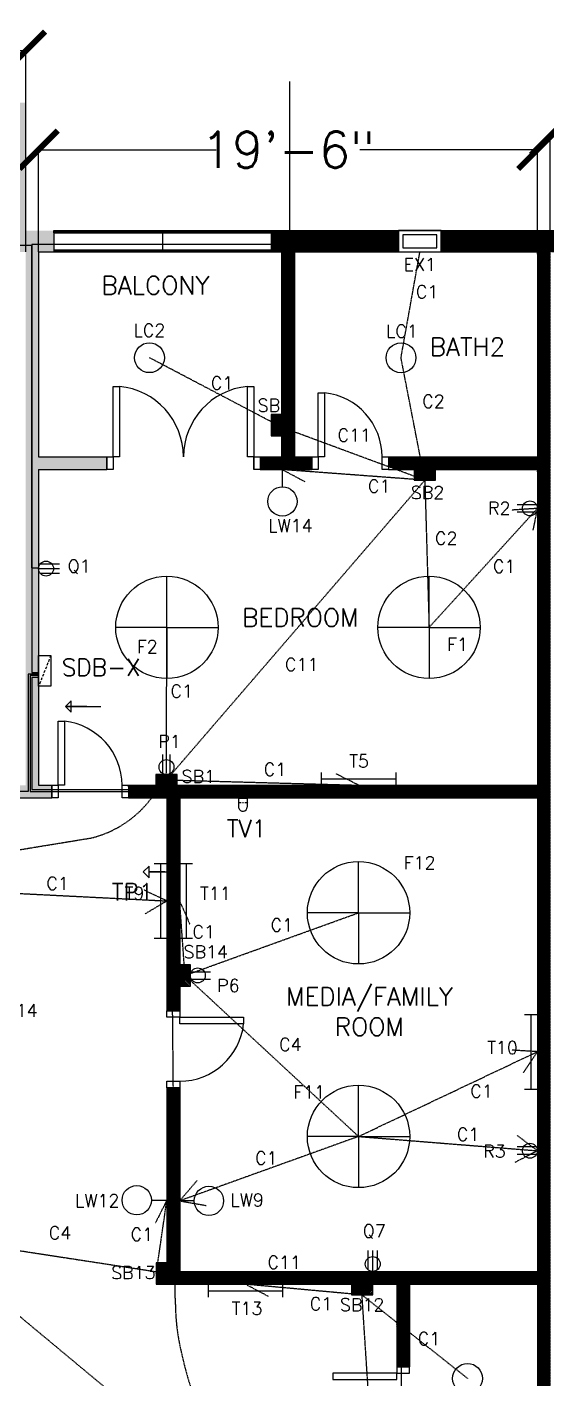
# Model space of a CAD drawing. Header units: feet. Extents: x -106 to 3106, y -822 to 214.
# Drawn here: x 311 to 555, y -498 to 136 of the extents above; entities that cross this region are included whole.
import ezdxf

# ---------------------------------------------------------------- set-up
doc = ezdxf.new("R2010")
doc.units = ezdxf.units.FT
doc.header["$MEASUREMENT"] = 0
doc.linetypes.add('HIDDEN', pattern=[0.375, 0.25, -0.125])
for name, color, linetype in [('Conduit', 170, 'HIDDEN'), ('Fan', 7, 'Continuous'), ('Hatch', 7, 'HIDDEN'), ('Power Line', 92, 'Continuous'), ('Switchboard', 7, 'Continuous'), ('Symb_TV', 7, 'Continuous'), ('Text', 10, 'Continuous'), ('Text_New', 254, 'Continuous'), ('Three Pin Sockets', 7, 'Continuous'), ('TV', 90, 'Continuous')]:
    doc.layers.add(name, color=color, linetype=linetype)
doc.styles.get("Standard").update_dxf_attribs({"font": 'simplex.shx', "height": 17})
doc.dimstyles.new('Copy of DIM-MA', dxfattribs={"dimtxt": 60, "dimasz": 18, "dimexe": 0.18, "dimexo": 0.0625, "dimgap": 0.09, "dimtad": 0, "dimtih": 1, "dimtoh": 1, "dimdec": 4, "dimzin": 0, "dimdsep": 46, "dimlunit": 4, "dimtxsty": 'Standard', "dimblk": 'ARCHTICK', "dimcen": 0, "dimadec": 0, "dimazin": 0, "dimtfac": 1, "dimtdec": 4, "dimtofl": 0, "dimtmove": 0, "dimatfit": 3, "dimfxl": 1, "dimtolj": 1, "dimtzin": 0, "dimarcsym": 0})
doc.dimstyles.new('DIM-MA', dxfattribs={"dimtxt": 17, "dimasz": 18, "dimexe": 0.18, "dimexo": 0.0625, "dimgap": 0.09, "dimtad": 0, "dimtih": 1, "dimtoh": 1, "dimdec": 4, "dimzin": 0, "dimdsep": 46, "dimlunit": 4, "dimtxsty": 'Standard', "dimblk": 'ARCHTICK', "dimcen": 0, "dimadec": 0, "dimazin": 0, "dimtfac": 1, "dimtdec": 4, "dimtofl": 0, "dimtmove": 0, "dimatfit": 3, "dimfxl": 1, "dimtolj": 1, "dimtzin": 0, "dimarcsym": 0})

# ---------------------------------------------------------------- blocks, each defined once
blk = doc.blocks.new('_ArchTick')
at = {"color": 0, "linetype": 'ByBlock', "const_width": 0.15}
blk.add_lwpolyline([(-0.5, -0.5), (0.5, 0.5)], dxfattribs=at)
blk = doc.blocks.new('*D19')
at = {"color": 0, "lineweight": -2, "transparency": 16777216}
for p, q in [((316.72, 30.17), (316.72, 78.21)), ((316.72, 78.03), (400.07, 78.03)), ((550.72, 78.03), (467.38, 78.03)), ((550.72, 30.17), (550.72, 78.21))]:
    blk.add_line(p, q, dxfattribs=at)
at = {"layer": 'Defpoints', "color": 0, "transparency": 16777216}
for p in [(316.72, 78.03), (316.72, 30.1), (550.72, 30.1)]:
    blk.add_point(p, dxfattribs=at)
at = {"color": 0, "lineweight": -2, "transparency": 16777216, "xscale": 18, "yscale": 18, "zscale": 18, "rotation": 180}
blk.add_blockref('_ArchTick', (316.72, 78.03), dxfattribs=at)
at = {"color": 0, "lineweight": -2, "transparency": 16777216, "xscale": 18, "yscale": 18, "zscale": 18}
blk.add_blockref('_ArchTick', (550.72, 78.03), dxfattribs=at)
at = {"color": 0, "transparency": 16777216, "insert": (433.72, 78.03), "char_height": 17, "attachment_point": 5}
blk.add_mtext('\\A1;19\'-6"', dxfattribs=at)
blk = doc.blocks.new('*D20')
at = {"color": 0, "lineweight": -2, "transparency": 16777216}
for p, q in [((10.72, 30.17), (10.72, 124.6)), ((10.72, 124.42), (144.48, 124.42)), ((310.72, 124.42), (176.96, 124.42)), ((310.72, 30.17), (310.72, 124.6))]:
    blk.add_line(p, q, dxfattribs=at)
at = {"layer": 'Defpoints', "color": 0, "transparency": 16777216}
for p in [(10.72, 124.42), (10.72, 30.1), (310.72, 30.1)]:
    blk.add_point(p, dxfattribs=at)
at = {"color": 0, "lineweight": -2, "transparency": 16777216, "xscale": 18, "yscale": 18, "zscale": 18, "rotation": 180}
blk.add_blockref('_ArchTick', (10.72, 124.42), dxfattribs=at)
at = {"color": 0, "lineweight": -2, "transparency": 16777216, "xscale": 18, "yscale": 18, "zscale": 18}
blk.add_blockref('_ArchTick', (310.72, 124.42), dxfattribs=at)
at = {"color": 0, "transparency": 16777216, "insert": (160.72, 124.42), "char_height": 17, "attachment_point": 5}
blk.add_mtext("\\A1;25'", dxfattribs=at)
blk = doc.blocks.new('Fan')
at = {"layer": 'Fan'}
for q in [(0, 24), (-24, 0), (24, 0), (0, -24)]:
    blk.add_line((0, 0), q, dxfattribs=at)
blk.add_circle((0, 0), 24, dxfattribs=at)
blk = doc.blocks.new('Light_12W')
at = {"layer": 'Fan'}
blk.add_circle((0, 0), 3.5, dxfattribs=at)
blk = doc.blocks.new('Light_15W')
at = {"layer": 'Fan'}
blk.add_line((0, 3.44), (0, 7.44), dxfattribs=at)
blk.add_circle((0, 0), 3.44, dxfattribs=at)
blk = doc.blocks.new('Exhaust_Fan')
for points in [[(0, 0), (10, 0), (10, 20), (0, 20)], [(2, 2), (8, 2), (8, 18), (2, 18)]]:
    blk.add_lwpolyline(points, close=True)
blk = doc.blocks.new('switchboard')
at = {"layer": 'Fan'}
blk.add_lwpolyline([(0, 0), (0, -10), (5, -10), (5, 0)], close=True, dxfattribs=at)
at = {"layer": 'Switchboard'}
for p, q in [((0.31, 0), (5, -4.67)), ((1.03, 0), (5, -3.96)), ((1.74, 0), (5, -3.26)), ((3.16, 0), (5, -1.84)), ((3.86, 0), (5, -1.14)), ((4.57, 0), (5, -0.43)), ((0, -0.38), (5, -5.38)), ((0, -1.09), (5, -6.09)), ((0, -1.79), (5, -6.79)), ((0, -2.5), (5, -7.5)), ((0, -3.21), (5, -8.21)), ((0, -3.91), (5, -8.9)), ((0, -4.62), (5, -9.58)), ((0, -5.33), (4.67, -10)), ((0, -6.04), (3.95, -10)), ((2.47, -0.03), (5, -2.55)), ((0, -6.74), (3.26, -10)), ((0, -7.45), (2.53, -9.97)), ((0, -8.16), (1.84, -10)), ((0, -8.86), (1.14, -10)), ((0, -9.57), (0.43, -10))]:
    blk.add_line(p, q, dxfattribs=at)
blk = doc.blocks.new('Tubelight')
at = {"layer": 'Fan'}
for p, q in [((0, 0), (6, 0)), ((3, 0), (3, -35)), ((0, -35), (6, -35))]:
    blk.add_line(p, q, dxfattribs=at)
blk = doc.blocks.new('Socket P')
at = {"layer": 'Switchboard'}
for p, q in [((-1.76, 0.47), (-1.76, 9.47)), ((1.76, 0.47), (1.76, 9.47))]:
    blk.add_line(p, q, dxfattribs=at)
blk.add_circle((0, 3.5), 3.5, dxfattribs=at)
blk = doc.blocks.new('Socket Q')
at = {"layer": 'Switchboard'}
for p, q in [((-2.18, 0.76), (-2.18, 9.76)), ((0, 0), (0, 9.76)), ((2.18, 0.76), (2.18, 9.76))]:
    blk.add_line(p, q, dxfattribs=at)
blk.add_circle((0, 3.5), 3.5, dxfattribs=at)
blk = doc.blocks.new('Socket R')
at = {"layer": 'Switchboard'}
for p, q in [((-1.76, 0.47), (-1.76, 9.47)), ((1.76, 0.47), (1.76, 9.47))]:
    blk.add_line(p, q, dxfattribs=at)
blk.add_circle((0, 3.5), 3.5, dxfattribs=at)
blk = doc.blocks.new('*D59')
at = {"color": 0, "lineweight": -2, "transparency": 16777216}
for p, q in [((556.72, 30.17), (556.72, 84.81)), ((556.72, 84.63), (633.56, 84.63)), ((790.72, 84.63), (713.89, 84.63)), ((790.72, 30.17), (790.72, 84.81))]:
    blk.add_line(p, q, dxfattribs=at)
at = {"layer": 'Defpoints', "color": 0, "transparency": 16777216}
for p in [(556.72, 84.63), (556.72, 30.1), (790.72, 30.1)]:
    blk.add_point(p, dxfattribs=at)
at = {"color": 0, "lineweight": -2, "transparency": 16777216, "xscale": 18, "yscale": 18, "zscale": 18, "rotation": 180}
blk.add_blockref('_ArchTick', (556.72, 84.63), dxfattribs=at)
at = {"color": 0, "lineweight": -2, "transparency": 16777216, "xscale": 18, "yscale": 18, "zscale": 18}
blk.add_blockref('_ArchTick', (790.72, 84.63), dxfattribs=at)
at = {"color": 0, "transparency": 16777216, "insert": (673.72, 84.63), "char_height": 17, "attachment_point": 5}
blk.add_mtext('\\A1;19\'-6"', dxfattribs=at)

msp = doc.modelspace()

# ---------------------------------------------------------------- hatches: boundary and pattern name
at = {"layer": 'Hatch'}
msp.add_hatch(color=256, dxfattribs=at).paths.add_polyline_path([(348.68331, -65.89579), (316.72418, -65.89579), (316.72418, 30.10421), (323.88297, 30.10421), (323.88297, 31.10421), (323.88297, 39.10421), (323.88297, 40.10421), (310.72418, 40.10421), (310.72418, 100.10421), (304.72418, 100.10421), (304.72418, 40.10421), (298.72418, 40.10421), (298.72418, 30.10421), (310.72418, 30.10421), (310.72418, -219.89579), (303.77203, -219.89579), (303.77203, -225.89579), (322.85754, -225.89579), (322.85754, -219.89579), (316.72418, -219.89579), (316.72418, -71.89579), (348.68331, -71.89579)])
h = msp.add_hatch(dxfattribs=at)
h.set_pattern_fill('ANSI31', color=256, style=0)
h.paths.add_polyline_path([(485.61086, 30.10421), (485.61086, 40.10421), (323.88297, 40.10421), (323.88297, 39.10421), (425.88297, 39.10421), (425.88297, 31.10421), (323.88297, 31.10421), (323.88297, 30.10421), (430.72418, 30.10421), (430.72418, -46.13623), (430.77239, -46.13623), (430.77239, -52.06086), (436.72418, -54.26213), (436.72418, 30.10421)])
h.paths.add_polyline_path([(417.97048, -37.28133), (436.68477, -37.28133), (436.68477, -46.28133), (417.97048, -46.28133)], flags=25)
h = msp.add_hatch(dxfattribs=at)
h.set_pattern_fill('ANSI31', color=256, style=0)
h.paths.add_polyline_path([(601.8375, 40.10421), (505.61086, 40.10421), (505.61086, 30.10421), (550.72418, 30.10421), (556.72418, 30.10421), (601.8375, 30.10421)])
h = msp.add_hatch(dxfattribs=at)
h.set_pattern_fill('ANSI31', color=256, style=0)
h.paths.add_polyline_path([(556.72418, 30.10421), (550.72418, 30.10421), (550.72418, -65.89579), (556.72418, -65.89579)])
h.paths.add_polyline_path([(556.72418, -65.89579), (550.72418, -65.89579), (550.72418, -71.89579), (556.72418, -71.89579)])
h = msp.add_hatch(dxfattribs=at)
h.set_pattern_fill('ANSI31', color=256, style=0)
h.paths.add_polyline_path([(444.89012, -65.89579), (436.72418, -65.89579), (436.72418, -54.26213), (430.77239, -52.06086), (430.77239, -56.13623), (430.72418, -56.13623), (430.72418, -65.89579), (420.68331, -65.89579), (420.68331, -71.89579), (444.89012, -71.89579)])
h = msp.add_hatch(dxfattribs=at)
h.set_pattern_fill('ANSI31', color=256, style=0)
h.paths.add_polyline_path([(495.77785, -65.89579), (480.89012, -65.89579), (480.89012, -70.59698), (484.40183, -71.89579), (496.94671, -71.89579)])
h = msp.add_hatch(dxfattribs=at)
h.set_pattern_fill('ANSI31', color=256, style=0)
h.paths.add_polyline_path([(550.72418, -65.89579), (495.77785, -65.89579), (496.94671, -71.89579), (502.92076, -71.89579), (550.72418, -71.89579)])
h = msp.add_hatch(dxfattribs=at)
h.set_pattern_fill('ANSI31', color=256, style=0)
h.paths.add_polyline_path([(556.72418, -71.89579), (550.72418, -71.89579), (550.72418, -219.89579), (556.72418, -219.89579)])
h.paths.add_polyline_path([(556.72418, -219.89579), (550.72418, -219.89579), (550.72418, -225.89579), (556.72418, -225.89579)])
h.paths.add_polyline_path([(556.72291, -225.89579), (550.72545, -225.89579), (550.72545, -447.89579), (556.72291, -447.89579)])
h.paths.add_polyline_path([(556.72291, -447.89602), (556.72291, -447.89579), (550.72545, -447.89579), (550.72545, -447.89602), (550.72418, -447.89602), (550.72418, -453.89579), (556.72418, -453.89579), (556.72418, -447.89602)])
h.paths.add_polyline_path([(556.72418, -453.89579), (550.72418, -453.89579), (550.72418, -547.49579), (550.72418, -553.49579), (556.72418, -553.49579), (556.72418, -547.49579)])
h = msp.add_hatch(dxfattribs=at)
h.set_pattern_fill('ANSI31', color=256, style=0)
h.paths.add_polyline_path([(374.67173, -219.89579), (358.85754, -219.89579), (358.85754, -225.89579), (369.76608, -225.89579)])
h = msp.add_hatch(dxfattribs=at)
h.set_pattern_fill('ANSI31', color=256, style=0)
h.paths.add_polyline_path([(382.91168, -219.89579), (376.91168, -219.89579), (374.67173, -219.89579), (369.76608, -225.89579), (376.91168, -225.89579), (376.91168, -325.7232), (379.60365, -325.7232), (379.49392, -314.08821), (379.49392, -313.18938, -0.325832077), (381.57629, -310.33317), (382.91168, -309.90414), (382.91168, -304.10095), (382.91168, -225.89579), (550.72418, -225.89579), (550.72418, -219.89579)])
h = msp.add_hatch(dxfattribs=at)
h.set_pattern_fill('ANSI31', color=256, style=0)
h.paths.add_polyline_path([(382.91168, -309.90414), (381.57629, -310.33317, 0.325832077), (379.49392, -313.18938), (379.49392, -314.08821), (379.60365, -325.7232), (382.91168, -325.7232)])
h.paths.add_polyline_path([(727.95443, -314.08821), (727.95443, -313.18938, 0.325832077), (725.87206, -310.33317), (724.53668, -309.90414), (724.53668, -314.10095), (724.53668, -325.7232), (727.84471, -325.7232)])
h = msp.add_hatch(dxfattribs=at)
h.set_pattern_fill('ANSI31', color=256, style=0)
h.paths.add_polyline_path([(379.94315, -361.7232), (376.91168, -361.7232), (376.91168, -443.8958), (376.91169, -443.8958), (376.91169, -448.8958), (380.76637, -449.01484)])
h.paths.add_polyline_path([(382.91168, -361.7232), (379.94315, -361.7232), (380.76637, -449.01484), (465.57331, -451.63402, -0.414678639), (467.57649, -453.63401), (467.57649, -453.89576), (473.46033, -453.89576), (473.46033, -453.89579), (484.72418, -453.89579), (484.72418, -471.7501), (486.91933, -473.48506), (486.91933, -450.99663), (473.50374, -450.99663), (473.50374, -447.89579), (382.91168, -447.89579)])
h = msp.add_hatch(dxfattribs=at)
h.set_pattern_fill('ANSI31', color=256, style=0)
h.paths.add_polyline_path([(380.76637, -449.01484), (376.91169, -448.8958), (376.91169, -453.89579), (380.8124, -453.89579)])
h = msp.add_hatch(dxfattribs=at)
h.set_pattern_fill('ANSI31', color=256, style=0)
h.paths.add_polyline_path([(425.081, -450.38345), (380.76637, -449.01484), (380.8124, -453.89579), (413.88, -453.89579)])
h.paths.add_polyline_path([(465.57331, -451.63402), (425.081, -450.38345), (413.88003, -453.89579), (413.88005, -453.89579), (463.46033, -453.89579), (463.46033, -453.89576), (467.57649, -453.89576), (467.57649, -453.63401, 0.414678639)])
h = msp.add_hatch(dxfattribs=at)
h.set_pattern_fill('ANSI31', color=256, style=0)
h.paths.add_polyline_path([(550.72418, -447.89579), (473.50374, -447.89579), (473.50374, -450.99663), (486.91933, -450.99663), (486.91933, -473.48506), (490.72418, -476.49227), (490.72418, -453.89579), (550.72418, -453.89579)])
h = msp.add_hatch(dxfattribs=at)
h.set_pattern_fill('ANSI31', color=256, style=0)
h.paths.add_polyline_path([(486.91933, -473.48506), (484.72418, -471.7501), (484.72418, -492.57047), (486.91933, -492.57047)])
h.paths.add_polyline_path([(490.72418, -476.49227), (486.91933, -473.48506), (486.91933, -492.57047), (490.72418, -492.57047)])

# ---------------------------------------------------------------- linework, layer by layer
for p, q in [((323.88297, 39.10421), (323.88297, 40.10421)), ((323.88297, 40.10421), (681.56538, 40.10421)), ((323.88297, 39.10421), (323.88297, 31.10421)), ((323.88297, 39.10421), (323.88297, 31.10421)), ((323.88297, 39.10421), (425.88297, 39.10421)), ((323.88297, 39.10421), (425.88297, 39.10421)), ((374.88297, 39.10421), (374.88297, 31.10421)), ((425.88297, 39.10421), (425.88297, 31.10421)), ((316.72418, 30.10421), (316.72418, -65.89579)), ((316.72418, 30.10421), (430.72418, 30.10421)), ((316.72418, 30.10421), (430.72418, 30.10421)), ((323.88297, 31.10421), (425.88297, 31.10421)), ((323.88297, 31.10421), (323.88297, 30.10421)), ((323.88297, 30.10421), (430.72418, 30.10421)), ((430.72418, 30.10421), (430.72418, -65.89579)), ((436.72418, 30.10421), (436.72418, -65.89579)), ((436.72418, 30.10421), (550.72418, 30.10421)), ((436.72418, 30.10421), (550.72418, 30.10421)), ((436.72418, 30.10421), (550.72418, 30.10421)), ((550.72418, 30.10421), (550.72418, -65.89579)), ((316.72418, -65.89579), (348.68331, -65.89579)), ((348.68331, -65.89579), (348.68331, -71.89579)), ((417.68331, -65.89579), (417.68331, -71.89579)), ((420.68331, -65.89579), (420.68331, -71.89579)), ((420.68331, -65.89579), (430.72418, -65.89579)), ((436.72418, -65.89579), (444.89012, -65.89579)), ((444.89012, -65.89579), (444.89012, -71.89579)), ((480.89012, -65.89579), (480.89012, -71.89579)), ((480.89012, -65.89579), (550.72418, -65.89579)), ((316.72418, -71.89579), (348.68331, -71.89579)), ((316.72418, -71.89579), (316.72418, -219.89579)), ((420.68331, -71.89579), (444.89012, -71.89579)), ((480.89012, -71.89579), (550.72418, -71.89579)), ((550.72418, -71.89579), (550.72418, -219.89579)), ((316.72418, -219.89579), (322.85754, -219.89579)), ((322.85754, -219.89579), (322.85754, -225.89579)), ((322.85754, -219.89579), (322.85754, -225.89579)), ((358.85754, -219.89579), (358.85754, -225.89579)), ((358.85754, -219.89579), (376.91168, -219.89579)), ((358.85754, -219.89579), (358.85754, -225.89579)), ((376.91168, -219.89579), (382.91168, -219.89579)), ((382.91168, -219.89579), (550.72418, -219.89579)), ((303.77203, -225.89579), (322.85754, -225.89579)), ((358.85754, -225.89579), (376.91168, -225.89579)), ((376.91168, -225.89579), (376.91168, -325.7232)), ((382.91168, -225.89579), (382.91168, -325.7232)), ((382.91168, -225.89579), (550.72418, -225.89579)), ((550.72545, -225.89602), (550.72545, -447.89602)), ((376.91168, -325.7232), (382.91168, -325.7232)), ((382.91168, -325.7232), (376.91168, -325.7232)), ((376.91168, -361.7232), (382.91168, -361.7232)), ((376.91168, -361.7232), (376.91168, -453.89579)), ((382.91168, -361.7232), (376.91168, -361.7232)), ((382.91168, -361.7232), (382.91168, -447.89579)), ((382.91168, -447.89579), (550.72418, -447.89579)), ((376.91168, -453.89579), (484.72418, -453.89579)), ((484.72418, -453.89579), (484.72418, -492.57047)), ((490.72418, -453.89579), (490.72418, -492.57047)), ((490.72418, -453.89579), (550.72418, -453.89579)), ((550.72418, -453.89579), (550.72418, -547.49579)), ((484.72418, -492.57047), (490.72418, -492.57047)), ((484.72418, -492.57047), (490.72418, -492.57047))]:
    msp.add_line(p, q)
for points in [[(351.68331, -65.89579), (351.68331, -32.89579), (354.68331, -32.89579), (354.68331, -65.89579)], [(417.68331, -32.89579), (417.68331, -65.89579), (414.68331, -65.89579), (414.68331, -32.89579)], [(447.89012, -65.89579), (447.89012, -35.89579), (450.89012, -35.89579), (450.89012, -65.89579)], [(348.68331, -65.89579), (351.68331, -65.89579), (351.68331, -71.89579), (348.68331, -71.89579)], [(417.68331, -65.89579), (420.68331, -65.89579), (420.68331, -71.89579), (417.68331, -71.89579)], [(444.89012, -65.89579), (447.89012, -65.89579), (447.89012, -71.89579), (444.89012, -71.89579)], [(477.89012, -65.89579), (480.89012, -65.89579), (480.89012, -71.89579), (477.89012, -71.89579)], [(325.85754, -219.89579), (325.85754, -189.89579), (328.85754, -189.89579), (328.85754, -219.89579)], [(322.85754, -219.89579), (325.85754, -219.89579), (325.85754, -225.89579), (322.85754, -225.89579)], [(355.85754, -219.89579), (358.85754, -219.89579), (358.85754, -225.89579), (355.85754, -225.89579)], [(382.91168, -325.7232), (382.91168, -328.7232), (376.91168, -328.7232), (376.91168, -325.7232)], [(382.91168, -328.7232), (412.91168, -328.7232), (412.91168, -331.7232), (382.91168, -331.7232)], [(382.91168, -358.7232), (382.91168, -361.7232), (376.91168, -361.7232), (376.91168, -358.7232)], [(484.72418, -492.57047), (484.72418, -495.57047), (490.72418, -495.57047), (490.72418, -492.57047)], [(484.72418, -495.57047), (454.72418, -495.57047), (454.72418, -498.57047), (484.72418, -498.57047)]]:
    msp.add_lwpolyline(points, close=True)
for centre, radius, start, end in [((351.42172, -65.99724), 33.26174, 0.17474066, 84.37263735), ((417.94489, -65.99724), 33.26174, 95.62736265, 179.82525934), ((447.60185, -66.00687), 30.28848, 0.21012081, 83.7957161), ((325.56926, -220.00687), 30.28848, 0.21012081, 83.7957161), ((382.8006, -328.43492), 30.28848, 270.21012081, 353.7957161)]:
    msp.add_arc(centre, radius, start, end)
at = {"layer": 'Conduit'}
for p, q in [((486.74311, -19.51863), (495.61086, 30.10421)), ((430.77239, -52.06086), (368.73814, -19.46623)), ((497.92076, -76.89579), (486.74311, -19.51863)), ((497.92076, -76.89579), (430.77239, -52.06086)), ((431.10084, -71.93952), (442.40286, -67.90662)), ((497.92076, -76.89579), (431.10084, -71.93952)), ((431.10084, -71.93952), (441.68419, -77.59573)), ((376.71575, -217.39579), (497.92076, -76.89579)), ((497.92076, -76.89579), (499.91269, -145.89579)), ((499.91269, -145.89579), (550.72418, -90.13442)), ((550.72418, -90.13442), (538.74962, -90.91546)), ((550.72418, -90.13442), (548.62007, -100.24523)), ((376.64958, -214.89579), (376.91385, -145.89579)), ((466.96589, -219.89579), (456.21637, -214.56214)), ((368.26656, -227.72982), (376.71575, -217.39579)), ((376.71575, -217.39579), (466.96589, -219.89579)), ((466.96589, -219.89579), (456.21637, -225.22945)), ((300.25738, -251.37008), (341.62635, -244.60287)), ((280.69279, -269.28429), (376.91168, -274.16491)), ((376.91168, -274.16491), (366.07728, -269.00586)), ((376.91168, -274.16491), (366.58981, -280.28528)), ((382.91168, -274.16491), (379.72945, -285.73528)), ((385.41168, -309.10095), (382.91168, -274.16491)), ((382.91168, -274.16491), (387.70899, -285.16427)), ((385.41168, -309.10095), (466.81793, -279.72416)), ((381.57629, -310.33317), (385.41168, -309.10095)), ((385.41168, -309.10095), (466.81793, -384.59619)), ((379.49392, -314.08821), (379.49392, -313.18938)), ((380.90143, -463.33634), (379.49392, -314.08821)), ((466.81793, -384.59619), (550.72545, -344.85061)), ((550.72545, -344.85061), (538.74726, -344.12743)), ((550.72545, -344.85061), (544.03007, -354.80912)), ((466.81793, -384.59619), (382.91168, -414.78275)), ((466.81793, -384.59619), (550.72545, -391.28603)), ((550.72545, -391.28603), (541.15668, -384.04458)), ((550.72545, -391.28603), (540.08104, -396.82646)), ((382.91168, -414.78275), (391.18923, -405.10887)), ((376.91168, -414.47538), (371.50487, -425.18829)), ((371.91169, -448.8958), (376.91168, -414.47538)), ((376.91168, -414.47538), (379.04698, -426.28388)), ((382.91168, -414.78275), (395.45501, -416.966)), ((376.91169, -448.8958), (280.57356, -434.09153)), ((465.57331, -451.63402), (376.91169, -448.8958)), ((478.44837, -610.87572), (287.69085, -452.17683)), ((468.46033, -458.89576), (413.87991, -453.89579)), ((413.88, -453.89579), (425.33026, -450.30529)), ((413.88001, -453.89577), (424.48732, -459.50692)), ((467.57649, -453.63401), (467.57649, -453.89576)), ((468.46033, -458.89576), (517.96799, -498.02476)), ((478.35435, -610.89234), (468.46033, -458.89576)), ((383.46258, -484.89971), (384.40354, -488.97331))]:
    msp.add_line(p, q, dxfattribs=at)
for centre, radius, start, end in [((329.55783, -196.08122), 50, 283.96744555, 320.73026587), ((382.49392, -313.18938), 3, 107.81091603, 180), ((465.57649, -453.63401), 2, 0, 90.09096341), ((480.89698, -462.39332), 100, 180.54031894, 193.00663188), ((530.55514, -455.21373), 150, 193.00663188, 227.46166792)]:
    msp.add_arc(centre, radius, start, end, dxfattribs=at)
at = {"layer": 'Power Line'}
for p, q in [((5.72326, 33.36231), (313.43359, 33.36231)), ((313.43359, 33.36231), (313.43359, -117.98603)), ((313.43359, -117.98603), (316.72418, -117.98603)), ((473.50374, -450.99663), (473.50374, -444.39579)), ((486.91933, -450.99663), (473.50374, -450.99663)), ((486.91933, -610.95463), (486.91933, -450.99663))]:
    msp.add_line(p, q, dxfattribs=at)
at = {"layer": 'Symb_TV', "linetype": 'HIDDEN', "ltscale": 5}
msp.add_line((322.44958, -159.09324), (316.75138, -173.51602), dxfattribs=at)
at = {"layer": 'Symb_TV'}
for p, q in [((329.30799, -182.9982), (332.00525, -180.30094)), ((332.00535, -185.6952), (329.30809, -182.99794)), ((339.35456, -182.99943), (329.31311, -182.99943)), ((329.31311, -182.99943), (345.87583, -182.99943)), ((332.00535, -185.6952), (332.00525, -180.30094)), ((410.61359, -225.96377), (414.57253, -225.96377)), ((410.61359, -228.03031), (411.77707, -228.03031)), ((412.30649, -228.03031), (412.85997, -228.03031)), ((413.46158, -228.03031), (414.57253, -228.03031)), ((415.38673, -227.88583), (415.38673, -227.88583)), ((415.38673, -227.88583), (415.38673, -227.88583)), ((365.85735, -260.57219), (368.55461, -257.87493)), ((368.55471, -263.26919), (368.55461, -257.87493)), ((368.55471, -263.26919), (365.85745, -260.57193)), ((375.90392, -260.57341), (368.55466, -260.57341)), ((368.55466, -260.57341), (376.90813, -260.57341))]:
    msp.add_line(p, q, dxfattribs=at)
msp.add_lwpolyline([(322.44958, -159.09324), (322.44958, -173.51602), (316.75138, -173.51602), (316.75138, -159.09324)], close=True, dxfattribs=at)
for points in [[(410.61359, -230.59434), (410.61359, -225.96377)], [(414.57253, -225.96377), (414.57253, -230.13263)]]:
    msp.add_lwpolyline(points, dxfattribs=at)
msp.add_arc((412.56605, -230.13189), 2.00648, 193.32524594, 0.02095112, dxfattribs=at)
at = {"layer": 'TV'}
for p, q in [((434.4845, 110.00341), (434.4845, 33.67135)), ((434.4845, 33.67135), (313.62991, 33.67135)), ((313.62991, 33.67135), (313.62991, -167.02426)), ((316.65907, -167.86023), (311.86692, -167.86023)), ((311.86692, -167.86023), (311.86692, -222.77444)), ((316.68106, -168.44306), (312.71356, -168.44306)), ((312.71356, -168.44306), (312.71356, -222.90133)), ((316.50728, -169.38831), (313.47582, -169.38831)), ((313.47582, -169.38831), (313.47582, -221.9489)), ((313.62991, -167.02426), (316.84268, -167.02426)), ((311.86692, -222.77444), (248.81832, -222.77444)), ((312.71356, -222.90133), (378.24695, -222.90133)), ((313.47582, -221.9489), (412.68804, -221.9489)), ((378.24695, -222.90133), (378.24695, -260.5913)), ((412.68804, -221.9489), (412.68804, -225.79091)), ((378.24695, -260.5913), (376.68352, -260.5913))]:
    msp.add_line(p, q, dxfattribs=at)

# ---------------------------------------------------------------- block references
for name, p, rotation in [('Exhaust_Fan', (485.61086, 40.10421), 270), ('switchboard', (502.92076, -71.89579), 270), ('Socket R', (550.72418, -90.13442), 90), ('switchboard', (381.71575, -214.89579), 270), ('Tubelight', (449.46589, -219.89579), 90), ('Socket P', (387.91168, -309.10095), 270), ('Tubelight', (544.72418, -327.35105), 0.004168389317611196), ('Socket R', (550.72545, -391.28603), 90), ('Tubelight', (396.37991, -459.89579), 90), ('switchboard', (473.46033, -453.89576), 270)]:
    msp.add_blockref(name, p, dxfattribs=dict(rotation=rotation))
at = {"xscale": 2, "yscale": 2, "zscale": 2}
for name, p, rotation in [('Light_12W', (368.73814, -19.46623), 180), ('Light_12W', (486.74311, -19.51863), 180), ('Light_15W', (362.76655, -414.47538), 270), ('Light_15W', (396.62332, -414.78275), 90), ('Light_12W', (517.96799, -498.02476), 180)]:
    msp.add_blockref(name, p, dxfattribs=dict(at, rotation=rotation))
for name, p in [('switchboard', (425.77239, -46.13623)), ('Fan', (376.91385, -145.89579)), ('Fan', (499.91269, -145.89579)), ('Socket P', (376.71575, -214.89579)), ('Tubelight', (370.91168, -256.66491)), ('Tubelight', (382.91168, -256.66491)), ('Fan', (466.81793, -279.72416)), ('switchboard', (382.91168, -304.10095)), ('Fan', (466.81793, -384.59619)), ('switchboard', (371.91169, -443.8958))]:
    msp.add_blockref(name, p)
msp.add_blockref('Light_15W', (431.10084, -86.84909), dxfattribs=at)
at = {"layer": 'Three Pin Sockets', "rotation": 270}
msp.add_blockref('Socket Q', (316.72418, -118.34346), dxfattribs=at)
at = {"layer": 'Three Pin Sockets'}
msp.add_blockref('Socket Q', (473.50374, -447.89579), dxfattribs=at)

# ---------------------------------------------------------------- texts
at = {"layer": 'Conduit', "char_height": 6, "attachment_point": 1}
for s, insert, width in [('C1', (493.7035, 14.45128), 19.474769), ('C1', (397.53443, -28.34349), 19.474769), ('C2', (496.70077, -36.88779), 26.5547751), ('C11', (456.98386, -52.77735), 19.7831074), ('C1', (471.23779, -76.70761), 19.474769), ('C2', (502.6929, -101.11726), 26.5547751), ('C1', (529.88649, -114.25836), 19.474769), ('C11', (432.31592, -160.3143), 19.7831074), ('C1', (378.6008, -172.80833), 19.474769), ('C1', (422.37357, -209.45235), 19.474769), ('C1', (320.36212, -262.95285), 19.7831074), ('C1', (425.58426, -282.4635), 19.474769), ('C1', (388.91168, -285.66491), 19.474769), ('C4', (429.55648, -338.44171), 26.5547751), ('C1', (519.2752, -360.32446), 19.474769), ('C1', (512.92824, -380.60455), 19.474769), ('C1', (418.26693, -391.71578), 19.474769), ('C4', (321.48548, -426.77768), 26.5547751), ('C1', (359.92002, -427.48893), 19.7831074), ('C11', (424.12478, -440.60764), 19.7831074), ('C1', (443.95576, -460.04428), 19.7831074), ('C1', (494.62121, -476.39402), 19.7831074)]:
    msp.add_mtext(s, dxfattribs=dict(at, insert=insert, width=width))
at = {"layer": 'Text', "char_height": 6, "attachment_point": 1}
for s, insert, width in [('EX1', (487.9628, 27.22225), 19.3301349), ('LC2', (361.25372, -3.6202), 19.3301349), ('LC1', (479.69989, -4.0326), 19.3301349), ('SB3', (419.47048, -38.78133), 19.2207386), ('SB2', (491.3571, -79.68818), 19.2207386), ('R2', (527.57791, -87.05176), 9.9173336), ('LW14', (424.44423, -95.20649), 22.2962372), ('Q1', (330.35029, -114.1582), 9.9173336), ('F2', (362.81283, -151.95488), 12.3458399), ('F1', (508.3866, -150.84761), 12.3458399), ('P1', (372.95435, -196.40217), 9.9173336), ('T5', (462.43712, -205.57414), 11.7452683), ('SB1', (383.84867, -212.83025), 19.2207386), ('F12', (488.02011, -253.28999), 12.3458399), ('T9', (357.10269, -267.60549), 11.7452683), ('T11', (392.47914, -267.60549), 11.7452683), ('SB14', (384.73721, -295.02098), 19.2207386), ('P6', (400.48647, -310.8385), 9.9173336), ('F14', (301.32696, -322.50047), 12.3458399), ('T10', (527.15842, -339.9219), 14.693425), ('F11', (436.27619, -360.74251), 12.3458399), ('R3', (525.32626, -388.49018), 9.9173336), ('LW12', (333.79323, -411.68276), 22.2962372), ('LW9', (406.68528, -411.38991), 22.2962372), ('Q7', (468.77619, -425.90088), 9.9173336), ('SB13', (350.76446, -445.41175), 19.2207386), ('T13', (407.32644, -462.1801), 11.7452683), ('SB12', (458.09561, -460.49697), 19.2207386)]:
    msp.add_mtext(s, dxfattribs=dict(at, insert=insert, width=width))
at = {"layer": 'Text_New', "char_height": 8.5}
for s, insert, width, attachment_point in [('BALCONY', (346.25258, 18.69835), 62.7269119, 1), ('BATH2', (500.24847, -10.09629), 37.7820654, 1), ('BEDROOM', (412.23716, -137.05452), 60.5610692, 1), ('MEDIA/FAMILY\\PROOM', (471.92932, -314.72616), 37.7820654, 2)]:
    msp.add_mtext(s, dxfattribs=dict(at, insert=insert, width=width, attachment_point=attachment_point))
at = {"layer": 'TV', "char_height": 8, "attachment_point": 1}
for s, insert, width in [('{\\C1;SDB-X}', (327.59504, -160.6584), 43.0189894), ('{\\C1;TV1}', (405.05992, -236.21346), 64.4507839), ('{\\C1;TP1}', (351.04095, -265.98055), 82.4226344)]:
    msp.add_mtext(s, dxfattribs=dict(at, insert=insert, width=width))

# ---------------------------------------------------------------- dimensions: what is measured, and where the dimension line sits
for base, p1, p2, dimstyle, picture, middle in [((10.72418, 124.42043), (310.72418, 30.10421), (10.72418, 30.10421), 'DIM-MA', '*D20', (160.72418, 124.42043)), ((556.72418, 84.63382), (790.72418, 30.10421), (556.72418, 30.10421), 'Copy of DIM-MA', '*D59', (673.72418, 84.63382)), ((316.72418, 78.03124), (550.72418, 30.10421), (316.72418, 30.10421), 'DIM-MA', '*D19', (433.72418, 78.03124))]:
    dim = msp.add_linear_dim(base=base, p1=p1, p2=p2, dimstyle=dimstyle)
    dim.commit()
    dim.dimension.update_dxf_attribs({"geometry": picture, "text_midpoint": middle})

doc.saveas('drawing.dxf')
